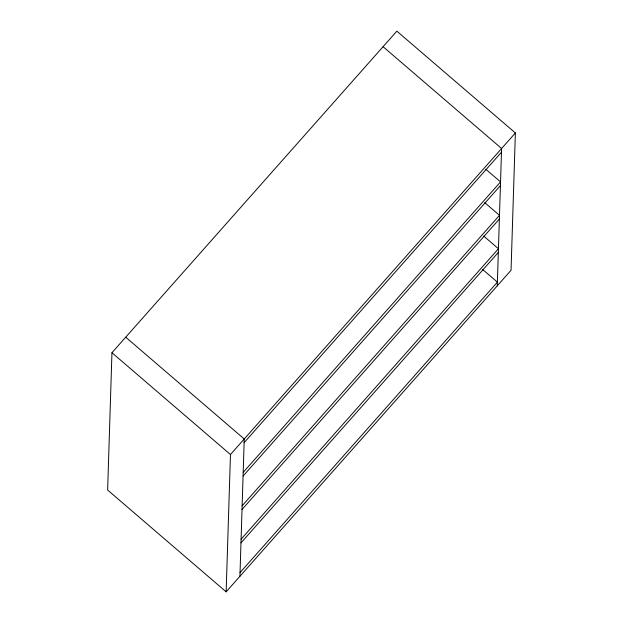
<?xml version="1.0" encoding="UTF-8"?>
<svg xmlns="http://www.w3.org/2000/svg" width="623" height="623" viewBox="0 0 623 623"><rect width="100%" height="100%" fill="white"/><g stroke="black" fill="none" stroke-linecap="round" stroke-linejoin="round"><path stroke-width="0.93" d="M111.953 352.727L107.631 490.044L226.149 591.85L511.047 270.273L515.369 132.956L396.851 31.15L111.953 352.727L230.463 454.533L226.149 591.85M239.925 576.306L244.239 438.989L125.721 337.183M497.279 285.817L501.593 148.5L383.075 46.694M230.463 454.533L515.369 132.956M244.123 442.657L501.476 152.176M243.188 472.398L500.542 181.908L485.823 169.261M243.071 476.073L500.433 185.584M242.137 505.806L499.498 215.324L484.772 202.677M242.02 509.482L499.381 218.992M241.085 539.222L498.447 248.733L483.721 236.086M240.969 542.898L498.33 252.408M240.034 572.63L497.395 282.141L482.669 269.494"/></g></svg>
